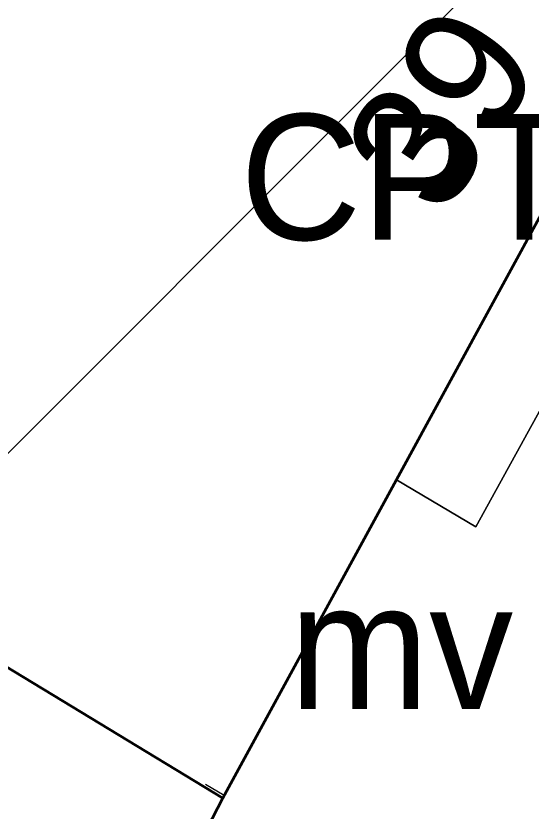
# Model space of a CAD drawing. Header units: metres. Extents: x 0 to 105485, y 0 to 425721.
# Drawn here: x 104748.85 to 104752.55, y 425211.23 to 425216.93 of the extents above; entities that cross this region are included whole.
import ezdxf
from ezdxf.enums import TextEntityAlignment as Align

# ---------------------------------------------------------------- set-up
doc = ezdxf.new("R2010")
doc.units = ezdxf.units.M
doc.header["$MEASUREMENT"] = 0
doc.linetypes.add('KG-PERCEEL-SO', pattern=[19, 5.5, -4, 5.5, -4])
for name, color, linetype, lineweight in [('B-XX-KG-GRENS_PERCEEL-G', 150, 'KG-PERCEEL-SO', 18), ('B-XX-MO-ONDERZOEK_SONDERING-T', 90, 'Continuous', 18), ('B-XX-OG-BEBOUWING-G', 7, 'Continuous', 35), ('B-XX-OG-BEBOUWING_HUISNUMMER-T', 7, 'Continuous', 18), ('B-XX-OG-GRENS-G', 7, 'Continuous', 18), ('B-XX-VH-GESLOTENVERHARDING_BETON-G', 10, 'Continuous', 18), ('B-XX-VH-OPENVERHARDING-G', 90, 'Continuous', 18)]:
    doc.layers.add(name, color=color, linetype=linetype, lineweight=lineweight)

msp = doc.modelspace()

# ---------------------------------------------------------------- linework, layer by layer
at = {"layer": 'B-XX-KG-GRENS_PERCEEL-G', "ltscale": 0.5, "flags": 128}
for points in [[(104729.895, 425223.724), (104740.094, 425217.557), (104750.345, 425211.344)], [(104750.345, 425211.344), (104753.398, 425216.935)], [(104748.599, 425207.97), (104750.345, 425211.344)]]:
    msp.add_lwpolyline(points, dxfattribs=at)
at = {"layer": 'B-XX-OG-BEBOUWING-G', "ltscale": 0.5}
for points in [[(104734.531, 425220.911), (104750.335, 425211.324), (104751.58, 425213.603), (104753.399, 425216.935), (104738.764, 425225.902), (104738.487, 425225.329), (104737.525, 425225.815), (104733.302, 425228.402), (104729.894, 425223.723)], [(104744.315, 425208.447), (104747.281, 425207.239), (104748.599, 425207.97), (104750.335, 425211.324), (104734.531, 425220.911), (104734.077, 425220.166), (104729.062, 425223.062), (104726.459, 425215.718), (104743.696, 425208.699)]]:
    msp.add_lwpolyline(points, close=True, dxfattribs=at)
at = {"layer": 'B-XX-OG-GRENS-G'}
msp.add_polyline3d([(104732.5, 425227.5, 2.9136), (104737.5, 425227.5, 3.1194), (104742.5, 425227.5, 3.1019), (104752.5, 425217.5, 3.3964), (104747.5, 425212.5, 3.4774), (104742.5, 425212.5, 3.3915), (104737.5, 425212.5, 3.305), (104732.5, 425212.5, 3.0366)], close=True, dxfattribs=at)
at = {"layer": 'B-XX-VH-GESLOTENVERHARDING_BETON-G', "ltscale": 0.5}
msp.add_lwpolyline([(104753.399, 425216.935), (104751.58, 425213.603), (104752.15, 425213.267), (104753.935, 425216.507), (104753.716, 425216.635), (104754.855, 425218.685), (104755.223, 425218.483), (104756.706, 425221.233), (104756.375, 425221.421), (104758.594, 425225.57), (104758.266, 425225.748), (104757.161, 425223.811), (104757.309, 425223.691), (104754.704, 425218.952), (104754.551, 425219.044)], close=True, dxfattribs=at)
at = {"layer": 'B-XX-VH-OPENVERHARDING-G', "ltscale": 0.5}
msp.add_lwpolyline([(104760.543, 425229.741), (104760.51, 425229.684), (104761.051, 425229.374), (104760.325, 425228.074), (104759.762, 425228.371), (104758.307, 425225.819), (104758.266, 425225.748), (104758.594, 425225.57), (104756.375, 425221.421), (104756.706, 425221.233), (104755.223, 425218.483), (104754.855, 425218.685), (104753.716, 425216.635), (104753.935, 425216.507), (104752.15, 425213.267), (104751.58, 425213.603), (104750.335, 425211.324), (104748.599, 425207.97)], dxfattribs=at)

# ---------------------------------------------------------------- texts
at = {"layer": 'B-XX-MO-ONDERZOEK_SONDERING-T', "color": 10, "lineweight": 18}
for s, p in [('CPT000000201359', (104755.679, 425215.772)), ('mv +3,27 · 20,6 m', (104755.679, 425212.412))]:
    msp.add_text(s, height=0.9, dxfattribs=at).set_placement(p, align=Align.MIDDLE_CENTER)
at = {"layer": 'B-XX-OG-BEBOUWING_HUISNUMMER-T'}
msp.add_text('39', height=0.9, rotation=56.4, dxfattribs=at).set_placement((104751.899, 425216.268), align=Align.MIDDLE_CENTER)

doc.saveas('drawing.dxf')
